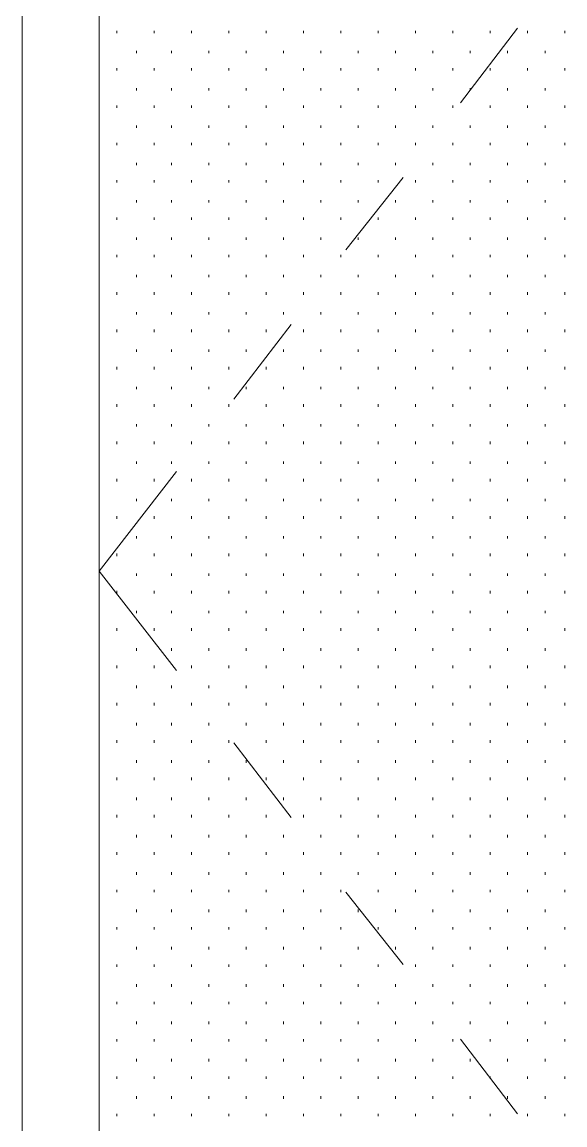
# Model space of a CAD drawing. Header units: inches. Extents: x -6061 to 13621, y -296 to 7483.
# Drawn here: x -5663.05 to -5645.59, y 636.41 to 671.89 of the extents above; entities that cross this region are included whole.
import ezdxf

# ---------------------------------------------------------------- set-up
doc = ezdxf.new("R2010")
doc.units = ezdxf.units.IN
doc.header["$MEASUREMENT"] = 0
doc.layers.get('0').update_dxf_attribs({"linetype": 'CONTINUOUS'})

msp = doc.modelspace()

# ---------------------------------------------------------------- linework, layer by layer
at = {"color": 7, "linetype": 'Continuous', "lineweight": 18, "true_color": 0x000007}
msp.add_line((-5663.0489, 607.4552), (-5663.0489, 703.48371), dxfattribs=at)
at = {"color": 7, "linetype": 'Continuous', "lineweight": 9, "true_color": 0x000007}
for p, q in [((-5663.0489, 703.48371), (-5663.0489, 607.4552)), ((-5660.5661, 607.4552), (-5660.5661, 703.48371)), ((-5660.5661, 701.0009), (-5660.5661, 607.4552)), ((-5647.1109, 671.68778), (-5648.95298, 669.28507)), ((-5650.79506, 666.88235), (-5652.63714, 664.55973)), ((-5654.39913, 662.15701), (-5656.24121, 659.7543)), ((-5658.08329, 657.43167), (-5660.5661, 654.22805)), ((-5658.08329, 651.02443), (-5660.5661, 654.22805)), ((-5654.39913, 646.29909), (-5656.24121, 648.70181)), ((-5650.79506, 641.57376), (-5652.63714, 643.89638)), ((-5647.1109, 636.76833), (-5648.95298, 639.17104))]:
    msp.add_line(p, q, dxfattribs=at)
at = {"color": 7, "linetype": 'Continuous', "lineweight": 9, "true_color": 0xffffff}
for p, q in [((-5660.00547, 671.5276), (-5660.00547, 671.60769)), ((-5658.80411, 671.5276), (-5658.80411, 671.60769)), ((-5657.60275, 671.5276), (-5657.60275, 671.60769)), ((-5656.40139, 671.5276), (-5656.40139, 671.60769)), ((-5655.20004, 671.5276), (-5655.20004, 671.60769)), ((-5653.99868, 671.5276), (-5653.99868, 671.60769)), ((-5652.79732, 671.5276), (-5652.79732, 671.60769)), ((-5651.59596, 671.5276), (-5651.59596, 671.60769)), ((-5650.39461, 671.5276), (-5650.39461, 671.60769)), ((-5649.19325, 671.5276), (-5649.19325, 671.60769)), ((-5647.99189, 671.5276), (-5647.99189, 671.60769)), ((-5646.79053, 671.5276), (-5646.79053, 671.60769)), ((-5645.58918, 671.5276), (-5645.58918, 671.60769)), ((-5659.36474, 670.88688), (-5659.36474, 670.96697)), ((-5658.24347, 670.88688), (-5658.24347, 670.96697)), ((-5657.04212, 670.88688), (-5657.04212, 670.96697)), ((-5655.84076, 670.88688), (-5655.84076, 670.96697)), ((-5654.6394, 670.88688), (-5654.6394, 670.96697)), ((-5653.43805, 670.88688), (-5653.43805, 670.96697)), ((-5652.23669, 670.88688), (-5652.23669, 670.96697)), ((-5651.03533, 670.88688), (-5651.03533, 670.96697)), ((-5649.83397, 670.88688), (-5649.83397, 670.96697)), ((-5648.63262, 670.88688), (-5648.63262, 670.96697)), ((-5647.43126, 670.88688), (-5647.43126, 670.96697)), ((-5646.2299, 670.88688), (-5646.2299, 670.96697)), ((-5660.00547, 670.32624), (-5660.00547, 670.40633)), ((-5658.80411, 670.32624), (-5658.80411, 670.40633)), ((-5657.60275, 670.32624), (-5657.60275, 670.40633)), ((-5656.40139, 670.32624), (-5656.40139, 670.40633)), ((-5655.20004, 670.32624), (-5655.20004, 670.40633)), ((-5653.99868, 670.32624), (-5653.99868, 670.40633)), ((-5652.79732, 670.32624), (-5652.79732, 670.40633)), ((-5651.59596, 670.32624), (-5651.59596, 670.40633)), ((-5650.39461, 670.32624), (-5650.39461, 670.40633)), ((-5649.19325, 670.32624), (-5649.19325, 670.40633)), ((-5647.99189, 670.32624), (-5647.99189, 670.40633)), ((-5646.79053, 670.32624), (-5646.79053, 670.40633)), ((-5645.58918, 670.32624), (-5645.58918, 670.40633)), ((-5659.36474, 669.68552), (-5659.36474, 669.76561)), ((-5658.24347, 669.68552), (-5658.24347, 669.76561)), ((-5657.04212, 669.68552), (-5657.04212, 669.76561)), ((-5655.84076, 669.68552), (-5655.84076, 669.76561)), ((-5654.6394, 669.68552), (-5654.6394, 669.76561)), ((-5653.43805, 669.68552), (-5653.43805, 669.76561)), ((-5652.23669, 669.68552), (-5652.23669, 669.76561)), ((-5651.03533, 669.68552), (-5651.03533, 669.76561)), ((-5649.83397, 669.68552), (-5649.83397, 669.76561)), ((-5648.63262, 669.68552), (-5648.63262, 669.76561)), ((-5647.43126, 669.68552), (-5647.43126, 669.76561)), ((-5646.2299, 669.68552), (-5646.2299, 669.76561)), ((-5660.00547, 669.12489), (-5660.00547, 669.20498)), ((-5658.80411, 669.12489), (-5658.80411, 669.20498)), ((-5657.60275, 669.12489), (-5657.60275, 669.20498)), ((-5656.40139, 669.12489), (-5656.40139, 669.20498)), ((-5655.20004, 669.12489), (-5655.20004, 669.20498)), ((-5653.99868, 669.12489), (-5653.99868, 669.20498)), ((-5652.79732, 669.12489), (-5652.79732, 669.20498)), ((-5651.59596, 669.12489), (-5651.59596, 669.20498)), ((-5650.39461, 669.12489), (-5650.39461, 669.20498)), ((-5649.19325, 669.12489), (-5649.19325, 669.20498)), ((-5647.99189, 669.12489), (-5647.99189, 669.20498)), ((-5646.79053, 669.12489), (-5646.79053, 669.20498)), ((-5645.58918, 669.12489), (-5645.58918, 669.20498)), ((-5659.36474, 668.48416), (-5659.36474, 668.56425)), ((-5658.24347, 668.48416), (-5658.24347, 668.56425)), ((-5657.04212, 668.48416), (-5657.04212, 668.56425)), ((-5655.84076, 668.48416), (-5655.84076, 668.56425)), ((-5654.6394, 668.48416), (-5654.6394, 668.56425)), ((-5653.43805, 668.48416), (-5653.43805, 668.56425)), ((-5652.23669, 668.48416), (-5652.23669, 668.56425)), ((-5651.03533, 668.48416), (-5651.03533, 668.56425)), ((-5649.83397, 668.48416), (-5649.83397, 668.56425)), ((-5648.63262, 668.48416), (-5648.63262, 668.56425)), ((-5647.43126, 668.48416), (-5647.43126, 668.56425)), ((-5646.2299, 668.48416), (-5646.2299, 668.56425)), ((-5660.00547, 667.92353), (-5660.00547, 668.00362)), ((-5658.80411, 667.92353), (-5658.80411, 668.00362)), ((-5657.60275, 667.92353), (-5657.60275, 668.00362)), ((-5656.40139, 667.92353), (-5656.40139, 668.00362)), ((-5655.20004, 667.92353), (-5655.20004, 668.00362)), ((-5653.99868, 667.92353), (-5653.99868, 668.00362)), ((-5652.79732, 667.92353), (-5652.79732, 668.00362)), ((-5651.59596, 667.92353), (-5651.59596, 668.00362)), ((-5650.39461, 667.92353), (-5650.39461, 668.00362)), ((-5649.19325, 667.92353), (-5649.19325, 668.00362)), ((-5647.99189, 667.92353), (-5647.99189, 668.00362)), ((-5646.79053, 667.92353), (-5646.79053, 668.00362)), ((-5645.58918, 667.92353), (-5645.58918, 668.00362)), ((-5659.36474, 667.28281), (-5659.36474, 667.3629)), ((-5658.24347, 667.28281), (-5658.24347, 667.3629)), ((-5657.04212, 667.28281), (-5657.04212, 667.3629)), ((-5655.84076, 667.28281), (-5655.84076, 667.3629)), ((-5654.6394, 667.28281), (-5654.6394, 667.3629)), ((-5653.43805, 667.28281), (-5653.43805, 667.3629)), ((-5652.23669, 667.28281), (-5652.23669, 667.3629)), ((-5651.03533, 667.28281), (-5651.03533, 667.3629)), ((-5649.83397, 667.28281), (-5649.83397, 667.3629)), ((-5648.63262, 667.28281), (-5648.63262, 667.3629)), ((-5647.43126, 667.28281), (-5647.43126, 667.3629)), ((-5646.2299, 667.28281), (-5646.2299, 667.3629)), ((-5660.00547, 666.72217), (-5660.00547, 666.80226)), ((-5658.80411, 666.72217), (-5658.80411, 666.80226)), ((-5657.60275, 666.72217), (-5657.60275, 666.80226)), ((-5656.40139, 666.72217), (-5656.40139, 666.80226)), ((-5655.20004, 666.72217), (-5655.20004, 666.80226)), ((-5653.99868, 666.72217), (-5653.99868, 666.80226)), ((-5652.79732, 666.72217), (-5652.79732, 666.80226)), ((-5651.59596, 666.72217), (-5651.59596, 666.80226)), ((-5650.39461, 666.72217), (-5650.39461, 666.80226)), ((-5649.19325, 666.72217), (-5649.19325, 666.80226)), ((-5647.99189, 666.72217), (-5647.99189, 666.80226)), ((-5646.79053, 666.72217), (-5646.79053, 666.80226)), ((-5645.58918, 666.72217), (-5645.58918, 666.80226)), ((-5659.36474, 666.08145), (-5659.36474, 666.16154)), ((-5658.24347, 666.08145), (-5658.24347, 666.16154)), ((-5657.04212, 666.08145), (-5657.04212, 666.16154)), ((-5655.84076, 666.08145), (-5655.84076, 666.16154)), ((-5654.6394, 666.08145), (-5654.6394, 666.16154)), ((-5653.43805, 666.08145), (-5653.43805, 666.16154)), ((-5652.23669, 666.08145), (-5652.23669, 666.16154)), ((-5651.03533, 666.08145), (-5651.03533, 666.16154)), ((-5649.83397, 666.08145), (-5649.83397, 666.16154)), ((-5648.63262, 666.08145), (-5648.63262, 666.16154)), ((-5647.43126, 666.08145), (-5647.43126, 666.16154)), ((-5646.2299, 666.08145), (-5646.2299, 666.16154)), ((-5660.00547, 665.52081), (-5660.00547, 665.6009)), ((-5658.80411, 665.52081), (-5658.80411, 665.6009)), ((-5657.60275, 665.52081), (-5657.60275, 665.6009)), ((-5656.40139, 665.52081), (-5656.40139, 665.6009)), ((-5655.20004, 665.52081), (-5655.20004, 665.6009)), ((-5653.99868, 665.52081), (-5653.99868, 665.6009)), ((-5652.79732, 665.52081), (-5652.79732, 665.6009)), ((-5651.59596, 665.52081), (-5651.59596, 665.6009)), ((-5650.39461, 665.52081), (-5650.39461, 665.6009)), ((-5649.19325, 665.52081), (-5649.19325, 665.6009)), ((-5647.99189, 665.52081), (-5647.99189, 665.6009)), ((-5646.79053, 665.52081), (-5646.79053, 665.6009)), ((-5645.58918, 665.52081), (-5645.58918, 665.6009)), ((-5659.36474, 664.88009), (-5659.36474, 664.96018)), ((-5658.24347, 664.88009), (-5658.24347, 664.96018)), ((-5657.04212, 664.88009), (-5657.04212, 664.96018)), ((-5655.84076, 664.88009), (-5655.84076, 664.96018)), ((-5654.6394, 664.88009), (-5654.6394, 664.96018)), ((-5653.43805, 664.88009), (-5653.43805, 664.96018)), ((-5652.23669, 664.88009), (-5652.23669, 664.96018)), ((-5651.03533, 664.88009), (-5651.03533, 664.96018)), ((-5649.83397, 664.88009), (-5649.83397, 664.96018)), ((-5648.63262, 664.88009), (-5648.63262, 664.96018)), ((-5647.43126, 664.88009), (-5647.43126, 664.96018)), ((-5646.2299, 664.88009), (-5646.2299, 664.96018)), ((-5660.00547, 664.31946), (-5660.00547, 664.39955)), ((-5658.80411, 664.31946), (-5658.80411, 664.39955)), ((-5657.60275, 664.31946), (-5657.60275, 664.39955)), ((-5656.40139, 664.31946), (-5656.40139, 664.39955)), ((-5655.20004, 664.31946), (-5655.20004, 664.39955)), ((-5653.99868, 664.31946), (-5653.99868, 664.39955)), ((-5652.79732, 664.31946), (-5652.79732, 664.39955)), ((-5651.59596, 664.31946), (-5651.59596, 664.39955)), ((-5650.39461, 664.31946), (-5650.39461, 664.39955)), ((-5649.19325, 664.31946), (-5649.19325, 664.39955)), ((-5647.99189, 664.31946), (-5647.99189, 664.39955)), ((-5646.79053, 664.31946), (-5646.79053, 664.39955)), ((-5645.58918, 664.31946), (-5645.58918, 664.39955)), ((-5659.36474, 663.67873), (-5659.36474, 663.75882)), ((-5658.24347, 663.67873), (-5658.24347, 663.75882)), ((-5657.04212, 663.67873), (-5657.04212, 663.75882)), ((-5655.84076, 663.67873), (-5655.84076, 663.75882)), ((-5654.6394, 663.67873), (-5654.6394, 663.75882)), ((-5653.43805, 663.67873), (-5653.43805, 663.75882)), ((-5652.23669, 663.67873), (-5652.23669, 663.75882)), ((-5651.03533, 663.67873), (-5651.03533, 663.75882)), ((-5649.83397, 663.67873), (-5649.83397, 663.75882)), ((-5648.63262, 663.67873), (-5648.63262, 663.75882)), ((-5647.43126, 663.67873), (-5647.43126, 663.75882)), ((-5646.2299, 663.67873), (-5646.2299, 663.75882)), ((-5660.00547, 663.1181), (-5660.00547, 663.19819)), ((-5658.80411, 663.1181), (-5658.80411, 663.19819)), ((-5657.60275, 663.1181), (-5657.60275, 663.19819)), ((-5656.40139, 663.1181), (-5656.40139, 663.19819)), ((-5655.20004, 663.1181), (-5655.20004, 663.19819)), ((-5653.99868, 663.1181), (-5653.99868, 663.19819)), ((-5652.79732, 663.1181), (-5652.79732, 663.19819)), ((-5651.59596, 663.1181), (-5651.59596, 663.19819)), ((-5650.39461, 663.1181), (-5650.39461, 663.19819)), ((-5649.19325, 663.1181), (-5649.19325, 663.19819)), ((-5647.99189, 663.1181), (-5647.99189, 663.19819)), ((-5646.79053, 663.1181), (-5646.79053, 663.19819)), ((-5645.58918, 663.1181), (-5645.58918, 663.19819)), ((-5659.36474, 662.47738), (-5659.36474, 662.55747)), ((-5658.24347, 662.47738), (-5658.24347, 662.55747)), ((-5657.04212, 662.47738), (-5657.04212, 662.55747)), ((-5655.84076, 662.47738), (-5655.84076, 662.55747)), ((-5654.6394, 662.47738), (-5654.6394, 662.55747)), ((-5653.43805, 662.47738), (-5653.43805, 662.55747)), ((-5652.23669, 662.47738), (-5652.23669, 662.55747)), ((-5651.03533, 662.47738), (-5651.03533, 662.55747)), ((-5649.83397, 662.47738), (-5649.83397, 662.55747)), ((-5648.63262, 662.47738), (-5648.63262, 662.55747)), ((-5647.43126, 662.47738), (-5647.43126, 662.55747)), ((-5646.2299, 662.47738), (-5646.2299, 662.55747)), ((-5660.00547, 661.91674), (-5660.00547, 661.99683)), ((-5658.80411, 661.91674), (-5658.80411, 661.99683)), ((-5657.60275, 661.91674), (-5657.60275, 661.99683)), ((-5656.40139, 661.91674), (-5656.40139, 661.99683)), ((-5655.20004, 661.91674), (-5655.20004, 661.99683)), ((-5653.99868, 661.91674), (-5653.99868, 661.99683)), ((-5652.79732, 661.91674), (-5652.79732, 661.99683)), ((-5651.59596, 661.91674), (-5651.59596, 661.99683)), ((-5650.39461, 661.91674), (-5650.39461, 661.99683)), ((-5649.19325, 661.91674), (-5649.19325, 661.99683)), ((-5647.99189, 661.91674), (-5647.99189, 661.99683)), ((-5646.79053, 661.91674), (-5646.79053, 661.99683)), ((-5645.58918, 661.91674), (-5645.58918, 661.99683)), ((-5659.36474, 661.27602), (-5659.36474, 661.35611)), ((-5658.24347, 661.27602), (-5658.24347, 661.35611)), ((-5657.04212, 661.27602), (-5657.04212, 661.35611)), ((-5655.84076, 661.27602), (-5655.84076, 661.35611)), ((-5654.6394, 661.27602), (-5654.6394, 661.35611)), ((-5653.43805, 661.27602), (-5653.43805, 661.35611)), ((-5652.23669, 661.27602), (-5652.23669, 661.35611)), ((-5651.03533, 661.27602), (-5651.03533, 661.35611)), ((-5649.83397, 661.27602), (-5649.83397, 661.35611)), ((-5648.63262, 661.27602), (-5648.63262, 661.35611)), ((-5647.43126, 661.27602), (-5647.43126, 661.35611)), ((-5646.2299, 661.27602), (-5646.2299, 661.35611)), ((-5660.00547, 660.71538), (-5660.00547, 660.79547)), ((-5658.80411, 660.71538), (-5658.80411, 660.79547)), ((-5657.60275, 660.71538), (-5657.60275, 660.79547)), ((-5656.40139, 660.71538), (-5656.40139, 660.79547)), ((-5655.20004, 660.71538), (-5655.20004, 660.79547)), ((-5653.99868, 660.71538), (-5653.99868, 660.79547)), ((-5652.79732, 660.71538), (-5652.79732, 660.79547)), ((-5651.59596, 660.71538), (-5651.59596, 660.79547)), ((-5650.39461, 660.71538), (-5650.39461, 660.79547)), ((-5649.19325, 660.71538), (-5649.19325, 660.79547)), ((-5647.99189, 660.71538), (-5647.99189, 660.79547)), ((-5646.79053, 660.71538), (-5646.79053, 660.79547)), ((-5645.58918, 660.71538), (-5645.58918, 660.79547)), ((-5659.36474, 660.07466), (-5659.36474, 660.15475)), ((-5658.24347, 660.07466), (-5658.24347, 660.15475)), ((-5657.04212, 660.07466), (-5657.04212, 660.15475)), ((-5655.84076, 660.07466), (-5655.84076, 660.15475)), ((-5654.6394, 660.07466), (-5654.6394, 660.15475)), ((-5653.43805, 660.07466), (-5653.43805, 660.15475)), ((-5652.23669, 660.07466), (-5652.23669, 660.15475)), ((-5651.03533, 660.07466), (-5651.03533, 660.15475)), ((-5649.83397, 660.07466), (-5649.83397, 660.15475)), ((-5648.63262, 660.07466), (-5648.63262, 660.15475)), ((-5647.43126, 660.07466), (-5647.43126, 660.15475)), ((-5646.2299, 660.07466), (-5646.2299, 660.15475)), ((-5660.00547, 659.51403), (-5660.00547, 659.59412)), ((-5658.80411, 659.51403), (-5658.80411, 659.59412)), ((-5657.60275, 659.51403), (-5657.60275, 659.59412)), ((-5656.40139, 659.51403), (-5656.40139, 659.59412)), ((-5655.20004, 659.51403), (-5655.20004, 659.59412)), ((-5653.99868, 659.51403), (-5653.99868, 659.59412)), ((-5652.79732, 659.51403), (-5652.79732, 659.59412)), ((-5651.59596, 659.51403), (-5651.59596, 659.59412)), ((-5650.39461, 659.51403), (-5650.39461, 659.59412)), ((-5649.19325, 659.51403), (-5649.19325, 659.59412)), ((-5647.99189, 659.51403), (-5647.99189, 659.59412)), ((-5646.79053, 659.51403), (-5646.79053, 659.59412)), ((-5645.58918, 659.51403), (-5645.58918, 659.59412)), ((-5659.36474, 658.8733), (-5659.36474, 658.95339)), ((-5658.24347, 658.8733), (-5658.24347, 658.95339)), ((-5657.04212, 658.8733), (-5657.04212, 658.95339)), ((-5655.84076, 658.8733), (-5655.84076, 658.95339)), ((-5654.6394, 658.8733), (-5654.6394, 658.95339)), ((-5653.43805, 658.8733), (-5653.43805, 658.95339)), ((-5652.23669, 658.8733), (-5652.23669, 658.95339)), ((-5651.03533, 658.8733), (-5651.03533, 658.95339)), ((-5649.83397, 658.8733), (-5649.83397, 658.95339)), ((-5648.63262, 658.8733), (-5648.63262, 658.95339)), ((-5647.43126, 658.8733), (-5647.43126, 658.95339)), ((-5646.2299, 658.8733), (-5646.2299, 658.95339)), ((-5660.00547, 658.31267), (-5660.00547, 658.39276)), ((-5658.80411, 658.31267), (-5658.80411, 658.39276)), ((-5657.60275, 658.31267), (-5657.60275, 658.39276)), ((-5656.40139, 658.31267), (-5656.40139, 658.39276)), ((-5655.20004, 658.31267), (-5655.20004, 658.39276)), ((-5653.99868, 658.31267), (-5653.99868, 658.39276)), ((-5652.79732, 658.31267), (-5652.79732, 658.39276)), ((-5651.59596, 658.31267), (-5651.59596, 658.39276)), ((-5650.39461, 658.31267), (-5650.39461, 658.39276)), ((-5649.19325, 658.31267), (-5649.19325, 658.39276)), ((-5647.99189, 658.31267), (-5647.99189, 658.39276)), ((-5646.79053, 658.31267), (-5646.79053, 658.39276)), ((-5645.58918, 658.31267), (-5645.58918, 658.39276)), ((-5659.36474, 657.67195), (-5659.36474, 657.75204)), ((-5658.24347, 657.67195), (-5658.24347, 657.75204)), ((-5657.04212, 657.67195), (-5657.04212, 657.75204)), ((-5655.84076, 657.67195), (-5655.84076, 657.75204)), ((-5654.6394, 657.67195), (-5654.6394, 657.75204)), ((-5653.43805, 657.67195), (-5653.43805, 657.75204)), ((-5652.23669, 657.67195), (-5652.23669, 657.75204)), ((-5651.03533, 657.67195), (-5651.03533, 657.75204)), ((-5649.83397, 657.67195), (-5649.83397, 657.75204)), ((-5648.63262, 657.67195), (-5648.63262, 657.75204)), ((-5647.43126, 657.67195), (-5647.43126, 657.75204)), ((-5646.2299, 657.67195), (-5646.2299, 657.75204)), ((-5660.00547, 657.11131), (-5660.00547, 657.1914)), ((-5658.80411, 657.11131), (-5658.80411, 657.1914)), ((-5657.60275, 657.11131), (-5657.60275, 657.1914)), ((-5656.40139, 657.11131), (-5656.40139, 657.1914)), ((-5655.20004, 657.11131), (-5655.20004, 657.1914)), ((-5653.99868, 657.11131), (-5653.99868, 657.1914)), ((-5652.79732, 657.11131), (-5652.79732, 657.1914)), ((-5651.59596, 657.11131), (-5651.59596, 657.1914)), ((-5650.39461, 657.11131), (-5650.39461, 657.1914)), ((-5649.19325, 657.11131), (-5649.19325, 657.1914)), ((-5647.99189, 657.11131), (-5647.99189, 657.1914)), ((-5646.79053, 657.11131), (-5646.79053, 657.1914)), ((-5645.58918, 657.11131), (-5645.58918, 657.1914)), ((-5659.36474, 656.47059), (-5659.36474, 656.55068)), ((-5658.24347, 656.47059), (-5658.24347, 656.55068)), ((-5657.04212, 656.47059), (-5657.04212, 656.55068)), ((-5655.84076, 656.47059), (-5655.84076, 656.55068)), ((-5654.6394, 656.47059), (-5654.6394, 656.55068)), ((-5653.43805, 656.47059), (-5653.43805, 656.55068)), ((-5652.23669, 656.47059), (-5652.23669, 656.55068)), ((-5651.03533, 656.47059), (-5651.03533, 656.55068)), ((-5649.83397, 656.47059), (-5649.83397, 656.55068)), ((-5648.63262, 656.47059), (-5648.63262, 656.55068)), ((-5647.43126, 656.47059), (-5647.43126, 656.55068)), ((-5646.2299, 656.47059), (-5646.2299, 656.55068)), ((-5660.00547, 655.90995), (-5660.00547, 655.99005)), ((-5658.80411, 655.90995), (-5658.80411, 655.99005)), ((-5657.60275, 655.90995), (-5657.60275, 655.99005)), ((-5656.40139, 655.90995), (-5656.40139, 655.99005)), ((-5655.20004, 655.90995), (-5655.20004, 655.99005)), ((-5653.99868, 655.90995), (-5653.99868, 655.99005)), ((-5652.79732, 655.90995), (-5652.79732, 655.99005)), ((-5651.59596, 655.90995), (-5651.59596, 655.99005)), ((-5650.39461, 655.90995), (-5650.39461, 655.99005)), ((-5649.19325, 655.90995), (-5649.19325, 655.99005)), ((-5647.99189, 655.90995), (-5647.99189, 655.99005)), ((-5646.79053, 655.90995), (-5646.79053, 655.99005)), ((-5645.58918, 655.90995), (-5645.58918, 655.99005)), ((-5659.36474, 655.26923), (-5659.36474, 655.34932)), ((-5658.24347, 655.26923), (-5658.24347, 655.34932)), ((-5657.04212, 655.26923), (-5657.04212, 655.34932)), ((-5655.84076, 655.26923), (-5655.84076, 655.34932)), ((-5654.6394, 655.26923), (-5654.6394, 655.34932)), ((-5653.43805, 655.26923), (-5653.43805, 655.34932)), ((-5652.23669, 655.26923), (-5652.23669, 655.34932)), ((-5651.03533, 655.26923), (-5651.03533, 655.34932)), ((-5649.83397, 655.26923), (-5649.83397, 655.34932)), ((-5648.63262, 655.26923), (-5648.63262, 655.34932)), ((-5647.43126, 655.26923), (-5647.43126, 655.34932)), ((-5646.2299, 655.26923), (-5646.2299, 655.34932)), ((-5660.00547, 654.7086), (-5660.00547, 654.78869)), ((-5658.80411, 654.7086), (-5658.80411, 654.78869)), ((-5657.60275, 654.7086), (-5657.60275, 654.78869)), ((-5656.40139, 654.7086), (-5656.40139, 654.78869)), ((-5655.20004, 654.7086), (-5655.20004, 654.78869)), ((-5653.99868, 654.7086), (-5653.99868, 654.78869)), ((-5652.79732, 654.7086), (-5652.79732, 654.78869)), ((-5651.59596, 654.7086), (-5651.59596, 654.78869)), ((-5650.39461, 654.7086), (-5650.39461, 654.78869)), ((-5649.19325, 654.7086), (-5649.19325, 654.78869)), ((-5647.99189, 654.7086), (-5647.99189, 654.78869)), ((-5646.79053, 654.7086), (-5646.79053, 654.78869)), ((-5645.58918, 654.7086), (-5645.58918, 654.78869)), ((-5659.36474, 654.06787), (-5659.36474, 654.14796)), ((-5658.24347, 654.06787), (-5658.24347, 654.14796)), ((-5657.04212, 654.06787), (-5657.04212, 654.14796)), ((-5655.84076, 654.06787), (-5655.84076, 654.14796)), ((-5654.6394, 654.06787), (-5654.6394, 654.14796)), ((-5653.43805, 654.06787), (-5653.43805, 654.14796)), ((-5652.23669, 654.06787), (-5652.23669, 654.14796)), ((-5651.03533, 654.06787), (-5651.03533, 654.14796)), ((-5649.83397, 654.06787), (-5649.83397, 654.14796)), ((-5648.63262, 654.06787), (-5648.63262, 654.14796)), ((-5647.43126, 654.06787), (-5647.43126, 654.14796)), ((-5646.2299, 654.06787), (-5646.2299, 654.14796)), ((-5660.00547, 653.50724), (-5660.00547, 653.58733)), ((-5658.80411, 653.50724), (-5658.80411, 653.58733)), ((-5657.60275, 653.50724), (-5657.60275, 653.58733)), ((-5656.40139, 653.50724), (-5656.40139, 653.58733)), ((-5655.20004, 653.50724), (-5655.20004, 653.58733)), ((-5653.99868, 653.50724), (-5653.99868, 653.58733)), ((-5652.79732, 653.50724), (-5652.79732, 653.58733)), ((-5651.59596, 653.50724), (-5651.59596, 653.58733)), ((-5650.39461, 653.50724), (-5650.39461, 653.58733)), ((-5649.19325, 653.50724), (-5649.19325, 653.58733)), ((-5647.99189, 653.50724), (-5647.99189, 653.58733)), ((-5646.79053, 653.50724), (-5646.79053, 653.58733)), ((-5645.58918, 653.50724), (-5645.58918, 653.58733)), ((-5659.36474, 652.86652), (-5659.36474, 652.94661)), ((-5658.24347, 652.86652), (-5658.24347, 652.94661)), ((-5657.04212, 652.86652), (-5657.04212, 652.94661)), ((-5655.84076, 652.86652), (-5655.84076, 652.94661)), ((-5654.6394, 652.86652), (-5654.6394, 652.94661)), ((-5653.43805, 652.86652), (-5653.43805, 652.94661)), ((-5652.23669, 652.86652), (-5652.23669, 652.94661)), ((-5651.03533, 652.86652), (-5651.03533, 652.94661)), ((-5649.83397, 652.86652), (-5649.83397, 652.94661)), ((-5648.63262, 652.86652), (-5648.63262, 652.94661)), ((-5647.43126, 652.86652), (-5647.43126, 652.94661)), ((-5646.2299, 652.86652), (-5646.2299, 652.94661)), ((-5660.00547, 652.30588), (-5660.00547, 652.38597)), ((-5658.80411, 652.30588), (-5658.80411, 652.38597)), ((-5657.60275, 652.30588), (-5657.60275, 652.38597)), ((-5656.40139, 652.30588), (-5656.40139, 652.38597)), ((-5655.20004, 652.30588), (-5655.20004, 652.38597)), ((-5653.99868, 652.30588), (-5653.99868, 652.38597)), ((-5652.79732, 652.30588), (-5652.79732, 652.38597)), ((-5651.59596, 652.30588), (-5651.59596, 652.38597)), ((-5650.39461, 652.30588), (-5650.39461, 652.38597)), ((-5649.19325, 652.30588), (-5649.19325, 652.38597)), ((-5647.99189, 652.30588), (-5647.99189, 652.38597)), ((-5646.79053, 652.30588), (-5646.79053, 652.38597)), ((-5645.58918, 652.30588), (-5645.58918, 652.38597)), ((-5659.36474, 651.66516), (-5659.36474, 651.74525)), ((-5658.24347, 651.66516), (-5658.24347, 651.74525)), ((-5657.04212, 651.66516), (-5657.04212, 651.74525)), ((-5655.84076, 651.66516), (-5655.84076, 651.74525)), ((-5654.6394, 651.66516), (-5654.6394, 651.74525)), ((-5653.43805, 651.66516), (-5653.43805, 651.74525)), ((-5652.23669, 651.66516), (-5652.23669, 651.74525)), ((-5651.03533, 651.66516), (-5651.03533, 651.74525)), ((-5649.83397, 651.66516), (-5649.83397, 651.74525)), ((-5648.63262, 651.66516), (-5648.63262, 651.74525)), ((-5647.43126, 651.66516), (-5647.43126, 651.74525)), ((-5646.2299, 651.66516), (-5646.2299, 651.74525)), ((-5660.00547, 651.10452), (-5660.00547, 651.18462)), ((-5658.80411, 651.10452), (-5658.80411, 651.18462)), ((-5657.60275, 651.10452), (-5657.60275, 651.18462)), ((-5656.40139, 651.10452), (-5656.40139, 651.18462)), ((-5655.20004, 651.10452), (-5655.20004, 651.18462)), ((-5653.99868, 651.10452), (-5653.99868, 651.18462)), ((-5652.79732, 651.10452), (-5652.79732, 651.18462)), ((-5651.59596, 651.10452), (-5651.59596, 651.18462)), ((-5650.39461, 651.10452), (-5650.39461, 651.18462)), ((-5649.19325, 651.10452), (-5649.19325, 651.18462)), ((-5647.99189, 651.10452), (-5647.99189, 651.18462)), ((-5646.79053, 651.10452), (-5646.79053, 651.18462)), ((-5645.58918, 651.10452), (-5645.58918, 651.18462)), ((-5659.36474, 650.4638), (-5659.36474, 650.54389)), ((-5658.24347, 650.4638), (-5658.24347, 650.54389)), ((-5657.04212, 650.4638), (-5657.04212, 650.54389)), ((-5655.84076, 650.4638), (-5655.84076, 650.54389)), ((-5654.6394, 650.4638), (-5654.6394, 650.54389)), ((-5653.43805, 650.4638), (-5653.43805, 650.54389)), ((-5652.23669, 650.4638), (-5652.23669, 650.54389)), ((-5651.03533, 650.4638), (-5651.03533, 650.54389)), ((-5649.83397, 650.4638), (-5649.83397, 650.54389)), ((-5648.63262, 650.4638), (-5648.63262, 650.54389)), ((-5647.43126, 650.4638), (-5647.43126, 650.54389)), ((-5646.2299, 650.4638), (-5646.2299, 650.54389)), ((-5660.00547, 649.90317), (-5660.00547, 649.98326)), ((-5658.80411, 649.90317), (-5658.80411, 649.98326)), ((-5657.60275, 649.90317), (-5657.60275, 649.98326)), ((-5656.40139, 649.90317), (-5656.40139, 649.98326)), ((-5655.20004, 649.90317), (-5655.20004, 649.98326)), ((-5653.99868, 649.90317), (-5653.99868, 649.98326)), ((-5652.79732, 649.90317), (-5652.79732, 649.98326)), ((-5651.59596, 649.90317), (-5651.59596, 649.98326)), ((-5650.39461, 649.90317), (-5650.39461, 649.98326)), ((-5649.19325, 649.90317), (-5649.19325, 649.98326)), ((-5647.99189, 649.90317), (-5647.99189, 649.98326)), ((-5646.79053, 649.90317), (-5646.79053, 649.98326)), ((-5645.58918, 649.90317), (-5645.58918, 649.98326)), ((-5659.36474, 649.26244), (-5659.36474, 649.34253)), ((-5658.24347, 649.26244), (-5658.24347, 649.34253)), ((-5657.04212, 649.26244), (-5657.04212, 649.34253)), ((-5655.84076, 649.26244), (-5655.84076, 649.34253)), ((-5654.6394, 649.26244), (-5654.6394, 649.34253)), ((-5653.43805, 649.26244), (-5653.43805, 649.34253)), ((-5652.23669, 649.26244), (-5652.23669, 649.34253)), ((-5651.03533, 649.26244), (-5651.03533, 649.34253)), ((-5649.83397, 649.26244), (-5649.83397, 649.34253)), ((-5648.63262, 649.26244), (-5648.63262, 649.34253)), ((-5647.43126, 649.26244), (-5647.43126, 649.34253)), ((-5646.2299, 649.26244), (-5646.2299, 649.34253)), ((-5660.00547, 648.70181), (-5660.00547, 648.7819)), ((-5658.80411, 648.70181), (-5658.80411, 648.7819)), ((-5657.60275, 648.70181), (-5657.60275, 648.7819)), ((-5656.40139, 648.70181), (-5656.40139, 648.7819)), ((-5655.20004, 648.70181), (-5655.20004, 648.7819)), ((-5653.99868, 648.70181), (-5653.99868, 648.7819)), ((-5652.79732, 648.70181), (-5652.79732, 648.7819)), ((-5651.59596, 648.70181), (-5651.59596, 648.7819)), ((-5650.39461, 648.70181), (-5650.39461, 648.7819)), ((-5649.19325, 648.70181), (-5649.19325, 648.7819)), ((-5647.99189, 648.70181), (-5647.99189, 648.7819)), ((-5646.79053, 648.70181), (-5646.79053, 648.7819)), ((-5645.58918, 648.70181), (-5645.58918, 648.7819)), ((-5659.36474, 648.06109), (-5659.36474, 648.14118)), ((-5658.24347, 648.06109), (-5658.24347, 648.14118)), ((-5657.04212, 648.06109), (-5657.04212, 648.14118)), ((-5655.84076, 648.06109), (-5655.84076, 648.14118)), ((-5654.6394, 648.06109), (-5654.6394, 648.14118)), ((-5653.43805, 648.06109), (-5653.43805, 648.14118)), ((-5652.23669, 648.06109), (-5652.23669, 648.14118)), ((-5651.03533, 648.06109), (-5651.03533, 648.14118)), ((-5649.83397, 648.06109), (-5649.83397, 648.14118)), ((-5648.63262, 648.06109), (-5648.63262, 648.14118)), ((-5647.43126, 648.06109), (-5647.43126, 648.14118)), ((-5646.2299, 648.06109), (-5646.2299, 648.14118)), ((-5660.00547, 647.50045), (-5660.00547, 647.58054)), ((-5658.80411, 647.50045), (-5658.80411, 647.58054)), ((-5657.60275, 647.50045), (-5657.60275, 647.58054)), ((-5656.40139, 647.50045), (-5656.40139, 647.58054)), ((-5655.20004, 647.50045), (-5655.20004, 647.58054)), ((-5653.99868, 647.50045), (-5653.99868, 647.58054)), ((-5652.79732, 647.50045), (-5652.79732, 647.58054)), ((-5651.59596, 647.50045), (-5651.59596, 647.58054)), ((-5650.39461, 647.50045), (-5650.39461, 647.58054)), ((-5649.19325, 647.50045), (-5649.19325, 647.58054)), ((-5647.99189, 647.50045), (-5647.99189, 647.58054)), ((-5646.79053, 647.50045), (-5646.79053, 647.58054)), ((-5645.58918, 647.50045), (-5645.58918, 647.58054)), ((-5659.36474, 646.85973), (-5659.36474, 646.93982)), ((-5658.24347, 646.85973), (-5658.24347, 646.93982)), ((-5657.04212, 646.85973), (-5657.04212, 646.93982)), ((-5655.84076, 646.85973), (-5655.84076, 646.93982)), ((-5654.6394, 646.85973), (-5654.6394, 646.93982)), ((-5653.43805, 646.85973), (-5653.43805, 646.93982)), ((-5652.23669, 646.85973), (-5652.23669, 646.93982)), ((-5651.03533, 646.85973), (-5651.03533, 646.93982)), ((-5649.83397, 646.85973), (-5649.83397, 646.93982)), ((-5648.63262, 646.85973), (-5648.63262, 646.93982)), ((-5647.43126, 646.85973), (-5647.43126, 646.93982)), ((-5646.2299, 646.85973), (-5646.2299, 646.93982)), ((-5660.00547, 646.29909), (-5660.00547, 646.37919)), ((-5658.80411, 646.29909), (-5658.80411, 646.37919)), ((-5657.60275, 646.29909), (-5657.60275, 646.37919)), ((-5656.40139, 646.29909), (-5656.40139, 646.37919)), ((-5655.20004, 646.29909), (-5655.20004, 646.37919)), ((-5653.99868, 646.29909), (-5653.99868, 646.37919)), ((-5652.79732, 646.29909), (-5652.79732, 646.37919)), ((-5651.59596, 646.29909), (-5651.59596, 646.37919)), ((-5650.39461, 646.29909), (-5650.39461, 646.37919)), ((-5649.19325, 646.29909), (-5649.19325, 646.37919)), ((-5647.99189, 646.29909), (-5647.99189, 646.37919)), ((-5646.79053, 646.29909), (-5646.79053, 646.37919)), ((-5645.58918, 646.29909), (-5645.58918, 646.37919)), ((-5659.36474, 645.65837), (-5659.36474, 645.73846)), ((-5658.24347, 645.65837), (-5658.24347, 645.73846)), ((-5657.04212, 645.65837), (-5657.04212, 645.73846)), ((-5655.84076, 645.65837), (-5655.84076, 645.73846)), ((-5654.6394, 645.65837), (-5654.6394, 645.73846)), ((-5653.43805, 645.65837), (-5653.43805, 645.73846)), ((-5652.23669, 645.65837), (-5652.23669, 645.73846)), ((-5651.03533, 645.65837), (-5651.03533, 645.73846)), ((-5649.83397, 645.65837), (-5649.83397, 645.73846)), ((-5648.63262, 645.65837), (-5648.63262, 645.73846)), ((-5647.43126, 645.65837), (-5647.43126, 645.73846)), ((-5646.2299, 645.65837), (-5646.2299, 645.73846)), ((-5660.00547, 645.09774), (-5660.00547, 645.17783)), ((-5658.80411, 645.09774), (-5658.80411, 645.17783)), ((-5657.60275, 645.09774), (-5657.60275, 645.17783)), ((-5656.40139, 645.09774), (-5656.40139, 645.17783)), ((-5655.20004, 645.09774), (-5655.20004, 645.17783)), ((-5653.99868, 645.09774), (-5653.99868, 645.17783)), ((-5652.79732, 645.09774), (-5652.79732, 645.17783)), ((-5651.59596, 645.09774), (-5651.59596, 645.17783)), ((-5650.39461, 645.09774), (-5650.39461, 645.17783)), ((-5649.19325, 645.09774), (-5649.19325, 645.17783)), ((-5647.99189, 645.09774), (-5647.99189, 645.17783)), ((-5646.79053, 645.09774), (-5646.79053, 645.17783)), ((-5645.58918, 645.09774), (-5645.58918, 645.17783)), ((-5659.36474, 644.45701), (-5659.36474, 644.5371)), ((-5658.24347, 644.45701), (-5658.24347, 644.5371)), ((-5657.04212, 644.45701), (-5657.04212, 644.5371)), ((-5655.84076, 644.45701), (-5655.84076, 644.5371)), ((-5654.6394, 644.45701), (-5654.6394, 644.5371)), ((-5653.43805, 644.45701), (-5653.43805, 644.5371)), ((-5652.23669, 644.45701), (-5652.23669, 644.5371)), ((-5651.03533, 644.45701), (-5651.03533, 644.5371)), ((-5649.83397, 644.45701), (-5649.83397, 644.5371)), ((-5648.63262, 644.45701), (-5648.63262, 644.5371)), ((-5647.43126, 644.45701), (-5647.43126, 644.5371)), ((-5646.2299, 644.45701), (-5646.2299, 644.5371)), ((-5660.00547, 643.89638), (-5660.00547, 643.97647)), ((-5658.80411, 643.89638), (-5658.80411, 643.97647)), ((-5657.60275, 643.89638), (-5657.60275, 643.97647)), ((-5656.40139, 643.89638), (-5656.40139, 643.97647)), ((-5655.20004, 643.89638), (-5655.20004, 643.97647)), ((-5653.99868, 643.89638), (-5653.99868, 643.97647)), ((-5652.79732, 643.89638), (-5652.79732, 643.97647)), ((-5651.59596, 643.89638), (-5651.59596, 643.97647)), ((-5650.39461, 643.89638), (-5650.39461, 643.97647)), ((-5649.19325, 643.89638), (-5649.19325, 643.97647)), ((-5647.99189, 643.89638), (-5647.99189, 643.97647)), ((-5646.79053, 643.89638), (-5646.79053, 643.97647)), ((-5645.58918, 643.89638), (-5645.58918, 643.97647)), ((-5659.36474, 643.25566), (-5659.36474, 643.33575)), ((-5658.24347, 643.25566), (-5658.24347, 643.33575)), ((-5657.04212, 643.25566), (-5657.04212, 643.33575)), ((-5655.84076, 643.25566), (-5655.84076, 643.33575)), ((-5654.6394, 643.25566), (-5654.6394, 643.33575)), ((-5653.43805, 643.25566), (-5653.43805, 643.33575)), ((-5652.23669, 643.25566), (-5652.23669, 643.33575)), ((-5651.03533, 643.25566), (-5651.03533, 643.33575)), ((-5649.83397, 643.25566), (-5649.83397, 643.33575)), ((-5648.63262, 643.25566), (-5648.63262, 643.33575)), ((-5647.43126, 643.25566), (-5647.43126, 643.33575)), ((-5646.2299, 643.25566), (-5646.2299, 643.33575)), ((-5660.00547, 642.69502), (-5660.00547, 642.77511)), ((-5658.80411, 642.69502), (-5658.80411, 642.77511)), ((-5657.60275, 642.69502), (-5657.60275, 642.77511)), ((-5656.40139, 642.69502), (-5656.40139, 642.77511)), ((-5655.20004, 642.69502), (-5655.20004, 642.77511)), ((-5653.99868, 642.69502), (-5653.99868, 642.77511)), ((-5652.79732, 642.69502), (-5652.79732, 642.77511)), ((-5651.59596, 642.69502), (-5651.59596, 642.77511)), ((-5650.39461, 642.69502), (-5650.39461, 642.77511)), ((-5649.19325, 642.69502), (-5649.19325, 642.77511)), ((-5647.99189, 642.69502), (-5647.99189, 642.77511)), ((-5646.79053, 642.69502), (-5646.79053, 642.77511)), ((-5645.58918, 642.69502), (-5645.58918, 642.77511)), ((-5659.36474, 642.0543), (-5659.36474, 642.13439)), ((-5658.24347, 642.0543), (-5658.24347, 642.13439)), ((-5657.04212, 642.0543), (-5657.04212, 642.13439)), ((-5655.84076, 642.0543), (-5655.84076, 642.13439)), ((-5654.6394, 642.0543), (-5654.6394, 642.13439)), ((-5653.43805, 642.0543), (-5653.43805, 642.13439)), ((-5652.23669, 642.0543), (-5652.23669, 642.13439)), ((-5651.03533, 642.0543), (-5651.03533, 642.13439)), ((-5649.83397, 642.0543), (-5649.83397, 642.13439)), ((-5648.63262, 642.0543), (-5648.63262, 642.13439)), ((-5647.43126, 642.0543), (-5647.43126, 642.13439)), ((-5646.2299, 642.0543), (-5646.2299, 642.13439)), ((-5660.00547, 641.49366), (-5660.00547, 641.57376)), ((-5658.80411, 641.49366), (-5658.80411, 641.57376)), ((-5657.60275, 641.49366), (-5657.60275, 641.57376)), ((-5656.40139, 641.49366), (-5656.40139, 641.57376)), ((-5655.20004, 641.49366), (-5655.20004, 641.57376)), ((-5653.99868, 641.49366), (-5653.99868, 641.57376)), ((-5652.79732, 641.49366), (-5652.79732, 641.57376)), ((-5651.59596, 641.49366), (-5651.59596, 641.57376)), ((-5650.39461, 641.49366), (-5650.39461, 641.57376)), ((-5649.19325, 641.49366), (-5649.19325, 641.57376)), ((-5647.99189, 641.49366), (-5647.99189, 641.57376)), ((-5646.79053, 641.49366), (-5646.79053, 641.57376)), ((-5645.58918, 641.49366), (-5645.58918, 641.57376)), ((-5659.36474, 640.85294), (-5659.36474, 640.93303)), ((-5658.24347, 640.85294), (-5658.24347, 640.93303)), ((-5657.04212, 640.85294), (-5657.04212, 640.93303)), ((-5655.84076, 640.85294), (-5655.84076, 640.93303)), ((-5654.6394, 640.85294), (-5654.6394, 640.93303)), ((-5653.43805, 640.85294), (-5653.43805, 640.93303)), ((-5652.23669, 640.85294), (-5652.23669, 640.93303)), ((-5651.03533, 640.85294), (-5651.03533, 640.93303)), ((-5649.83397, 640.85294), (-5649.83397, 640.93303)), ((-5648.63262, 640.85294), (-5648.63262, 640.93303)), ((-5647.43126, 640.85294), (-5647.43126, 640.93303)), ((-5646.2299, 640.85294), (-5646.2299, 640.93303)), ((-5660.00547, 640.29231), (-5660.00547, 640.3724)), ((-5658.80411, 640.29231), (-5658.80411, 640.3724)), ((-5657.60275, 640.29231), (-5657.60275, 640.3724)), ((-5656.40139, 640.29231), (-5656.40139, 640.3724)), ((-5655.20004, 640.29231), (-5655.20004, 640.3724)), ((-5653.99868, 640.29231), (-5653.99868, 640.3724)), ((-5652.79732, 640.29231), (-5652.79732, 640.3724)), ((-5651.59596, 640.29231), (-5651.59596, 640.3724)), ((-5650.39461, 640.29231), (-5650.39461, 640.3724)), ((-5649.19325, 640.29231), (-5649.19325, 640.3724)), ((-5647.99189, 640.29231), (-5647.99189, 640.3724)), ((-5646.79053, 640.29231), (-5646.79053, 640.3724)), ((-5645.58918, 640.29231), (-5645.58918, 640.3724)), ((-5659.36474, 639.65158), (-5659.36474, 639.73167)), ((-5658.24347, 639.65158), (-5658.24347, 639.73167)), ((-5657.04212, 639.65158), (-5657.04212, 639.73167)), ((-5655.84076, 639.65158), (-5655.84076, 639.73167)), ((-5654.6394, 639.65158), (-5654.6394, 639.73167)), ((-5653.43805, 639.65158), (-5653.43805, 639.73167)), ((-5652.23669, 639.65158), (-5652.23669, 639.73167)), ((-5651.03533, 639.65158), (-5651.03533, 639.73167)), ((-5649.83397, 639.65158), (-5649.83397, 639.73167)), ((-5648.63262, 639.65158), (-5648.63262, 639.73167)), ((-5647.43126, 639.65158), (-5647.43126, 639.73167)), ((-5646.2299, 639.65158), (-5646.2299, 639.73167)), ((-5660.00547, 639.09095), (-5660.00547, 639.17104)), ((-5658.80411, 639.09095), (-5658.80411, 639.17104)), ((-5657.60275, 639.09095), (-5657.60275, 639.17104)), ((-5656.40139, 639.09095), (-5656.40139, 639.17104)), ((-5655.20004, 639.09095), (-5655.20004, 639.17104)), ((-5653.99868, 639.09095), (-5653.99868, 639.17104)), ((-5652.79732, 639.09095), (-5652.79732, 639.17104)), ((-5651.59596, 639.09095), (-5651.59596, 639.17104)), ((-5650.39461, 639.09095), (-5650.39461, 639.17104)), ((-5649.19325, 639.09095), (-5649.19325, 639.17104)), ((-5647.99189, 639.09095), (-5647.99189, 639.17104)), ((-5646.79053, 639.09095), (-5646.79053, 639.17104)), ((-5645.58918, 639.09095), (-5645.58918, 639.17104)), ((-5659.36474, 638.45023), (-5659.36474, 638.53032)), ((-5658.24347, 638.45023), (-5658.24347, 638.53032)), ((-5657.04212, 638.45023), (-5657.04212, 638.53032)), ((-5655.84076, 638.45023), (-5655.84076, 638.53032)), ((-5654.6394, 638.45023), (-5654.6394, 638.53032)), ((-5653.43805, 638.45023), (-5653.43805, 638.53032)), ((-5652.23669, 638.45023), (-5652.23669, 638.53032)), ((-5651.03533, 638.45023), (-5651.03533, 638.53032)), ((-5649.83397, 638.45023), (-5649.83397, 638.53032)), ((-5648.63262, 638.45023), (-5648.63262, 638.53032)), ((-5647.43126, 638.45023), (-5647.43126, 638.53032)), ((-5646.2299, 638.45023), (-5646.2299, 638.53032)), ((-5660.00547, 637.88959), (-5660.00547, 637.96968)), ((-5658.80411, 637.88959), (-5658.80411, 637.96968)), ((-5657.60275, 637.88959), (-5657.60275, 637.96968)), ((-5656.40139, 637.88959), (-5656.40139, 637.96968)), ((-5655.20004, 637.88959), (-5655.20004, 637.96968)), ((-5653.99868, 637.88959), (-5653.99868, 637.96968)), ((-5652.79732, 637.88959), (-5652.79732, 637.96968)), ((-5651.59596, 637.88959), (-5651.59596, 637.96968)), ((-5650.39461, 637.88959), (-5650.39461, 637.96968)), ((-5649.19325, 637.88959), (-5649.19325, 637.96968)), ((-5647.99189, 637.88959), (-5647.99189, 637.96968)), ((-5646.79053, 637.88959), (-5646.79053, 637.96968)), ((-5645.58918, 637.88959), (-5645.58918, 637.96968)), ((-5659.36474, 637.24887), (-5659.36474, 637.32896)), ((-5658.24347, 637.24887), (-5658.24347, 637.32896)), ((-5657.04212, 637.24887), (-5657.04212, 637.32896)), ((-5655.84076, 637.24887), (-5655.84076, 637.32896)), ((-5654.6394, 637.24887), (-5654.6394, 637.32896)), ((-5653.43805, 637.24887), (-5653.43805, 637.32896)), ((-5652.23669, 637.24887), (-5652.23669, 637.32896)), ((-5651.03533, 637.24887), (-5651.03533, 637.32896)), ((-5649.83397, 637.24887), (-5649.83397, 637.32896)), ((-5648.63262, 637.24887), (-5648.63262, 637.32896)), ((-5647.43126, 637.24887), (-5647.43126, 637.32896)), ((-5646.2299, 637.24887), (-5646.2299, 637.32896)), ((-5660.00547, 636.68824), (-5660.00547, 636.76833)), ((-5658.80411, 636.68824), (-5658.80411, 636.76833)), ((-5657.60275, 636.68824), (-5657.60275, 636.76833)), ((-5656.40139, 636.68824), (-5656.40139, 636.76833)), ((-5655.20004, 636.68824), (-5655.20004, 636.76833)), ((-5653.99868, 636.68824), (-5653.99868, 636.76833)), ((-5652.79732, 636.68824), (-5652.79732, 636.76833)), ((-5651.59596, 636.68824), (-5651.59596, 636.76833)), ((-5650.39461, 636.68824), (-5650.39461, 636.76833)), ((-5649.19325, 636.68824), (-5649.19325, 636.76833)), ((-5647.99189, 636.68824), (-5647.99189, 636.76833)), ((-5646.79053, 636.68824), (-5646.79053, 636.76833)), ((-5645.58918, 636.68824), (-5645.58918, 636.76833))]:
    msp.add_line(p, q, dxfattribs=at)

doc.saveas('drawing.dxf')
